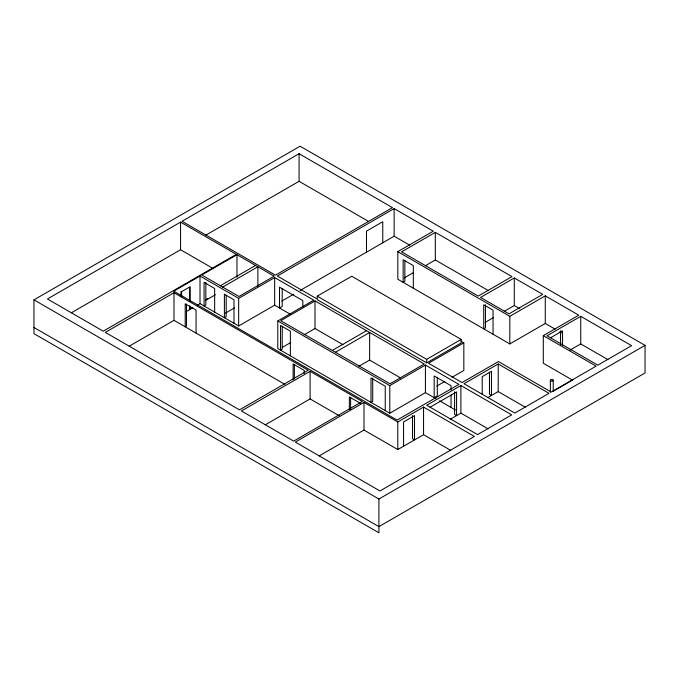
<?xml version="1.0" encoding="UTF-8"?>
<svg xmlns="http://www.w3.org/2000/svg" width="679" height="679" viewBox="0 0 679 679"><rect width="100%" height="100%" fill="white"/><g stroke="black" fill="none" stroke-linecap="round" stroke-linejoin="round"><path stroke-width="1.02" d="M33.95 299.863L378.907 499.023L378.907 532.794L33.95 333.635L33.95 299.863L300.093 146.206L645.05 345.365L645.05 372.975L378.907 526.624L33.95 327.465M180.555 222.135L47.445 298.981L103.225 331.191L236.343 254.336L180.555 222.135L180.555 249.736L71.312 312.807M299.074 153.709L182.048 221.269L275.436 275.182L392.462 207.621L299.074 153.709L299.074 181.31L205.822 235.155M277.796 320.955L313.791 300.177L274.656 277.584L238.66 298.361L200.008 276.039L173.782 291.181L397.054 420.089L458.911 384.373L425.427 365.047L389.797 385.613L277.796 320.955L277.796 348.565L389.797 413.222L425.427 392.649L435.969 398.743M236.971 254.701L201.79 275.012L238.974 296.485L274.155 276.166L236.971 254.701L236.971 277.193M173.985 292.734L105.304 332.387L239.509 409.87L308.19 370.216L173.985 292.734L173.985 320.344L284.883 384.365M220.378 285.749L255.559 265.438M222.704 287.09L257.884 266.779L257.884 286.207M206.06 299.422L207.901 298.37M186.75 311.305L192.861 307.774M197.326 305.194L200.008 303.649L238.66 325.971L274.656 305.185L290.281 314.207M205.398 300.534L215.319 294.805M129.112 346.248L173.985 320.344M555.227 329.205L545.279 323.459L509.819 343.922L397.826 279.264L397.826 251.654L433.278 231.191L394.143 208.597L277.338 276.03L316.473 298.624M225.411 313.129L234.433 307.927M281.887 301.009L293.718 294.185M300.084 290.51L394.143 236.199L409.615 245.136M317.237 296.154L351.739 276.234L461.185 339.424L461.185 342.946L426.684 362.866L317.237 299.677L317.237 296.154L426.684 359.344L461.185 339.424M315.005 300.924L280.75 320.7L390.026 383.788L424.282 364.012L315.005 300.924L315.005 328.534L343.039 344.72M435.324 232.371L401.578 251.85L478.22 296.095L511.958 276.616L435.324 232.371L435.324 259.972L488.243 290.527M282.557 347.266L290.663 342.581M304.184 334.772L315.005 328.534M404.319 277.872L413.435 272.61M425.292 265.769L435.324 259.972M332.303 350.457L366.55 330.681M335.392 352.248L369.639 332.472L369.639 360.074L400.602 377.948M310.099 371.32L241.418 410.973L293.651 441.129L362.323 401.476L310.099 371.32L310.099 398.921L265.226 424.833M358.826 366.321L369.639 360.074M514.292 277.957L480.545 297.444L508.995 313.859L542.733 294.38L514.292 277.957L514.292 305.567L504.259 311.355M485.112 322.415L493.319 317.679M452.07 377.269L463.833 370.479L463.833 342.87L428.542 363.248L462.017 382.574L498.42 361.559L551.238 392.055L596.12 366.142L543.302 335.647L543.302 363.257L572.439 380.079M397.826 251.654L509.819 316.321L545.279 295.849L578.754 315.183L543.302 335.647M363.995 402.443L295.314 442.088L379.943 490.951L474.383 436.427L423.552 407.086L397.792 421.956L363.995 402.443L363.995 430.045L319.13 455.949M436.682 386.156L444.83 381.445M460.897 385.519L426.726 405.253L477.558 434.594L511.72 414.869L460.897 385.519L460.897 413.129L488.125 428.848M498.208 363.978L464.012 383.728L514.835 413.07L549.031 393.328L498.208 363.978L498.208 391.588L525.436 407.307M580.749 316.329L547.002 335.808L597.834 365.149L631.572 345.67L580.749 316.329L580.749 343.93L607.977 359.658M429.968 407.298L456.585 391.927L456.585 415.616L454.599 414.47L454.599 391.808M550.669 337.709L562.535 330.851L562.535 345.212M363.995 430.045L397.792 449.557L423.552 434.687L450.78 450.406M450.16 419.325L460.897 413.129M488.091 397.427L498.208 391.588M569.817 350.245L580.749 343.93M552.961 391.376L572.881 379.875M378.907 499.023L645.05 345.365M299.074 181.31L368.655 221.481M514.292 305.567L519.8 308.741M559.759 331.81L561.567 332.863M461.075 341.282L463.833 342.87M180.555 249.736L213.478 268.748M439.525 400.788L455.422 409.972M360.617 403.419L349.354 396.926L349.354 409.259M310.099 398.921L339.313 415.794M560.548 330.732L560.548 345.093M553.232 380.257L553.232 391.18M550.355 380.325L550.355 392.241M545.279 295.849L545.279 323.459M509.819 316.321L509.819 343.922M493.056 334.246L493.056 310.167L483.728 304.778L483.728 328.865L485.443 327.872L485.443 304.837M489.466 372.262L489.466 394.338L491.452 395.484L491.452 371.303L482.217 376.641L482.217 394.516M451.068 389.865L451.068 385.723L434.195 375.979L434.195 397.716L437.31 395.916L437.31 377.286M451.068 395.034L451.068 407.451M426.684 359.344L426.684 362.866M425.427 365.047L425.427 392.649M423.552 407.086L423.552 434.687M413.333 288.219L413.333 265.608L403.156 259.734L403.156 282.345L404.871 281.352L404.871 260.795M412.518 415.54L412.518 438.761L414.504 439.916L414.504 415.633L403.564 421.948L403.564 446.23M397.792 421.956L397.792 449.557M394.143 208.597L394.143 236.199M389.797 385.613L389.797 413.222M385.248 410.6L385.248 386.224L371.006 377.999L371.006 402.375L372.703 401.391L372.703 378.076M382.769 242.768L382.769 221.719L366.49 231.115L366.49 252.164M350.602 397.232L350.602 409.564M304.226 373.526L304.226 370.378L293.124 363.969L293.124 379.688M302.834 306.857L302.834 300.602L279.519 287.141L279.519 307.994L282.201 306.441L282.201 288.719M294.363 364.3L294.363 378.975M290.366 355.813L290.366 331.148L280.529 325.47L280.529 350.135L282.226 349.159L282.226 326.548M274.656 277.584L274.656 305.185M238.66 298.361L238.66 325.971M233.983 323.263L233.983 299.77L224.401 294.236L224.401 317.73L226.183 316.703L226.183 295.255M214.657 312.111L214.657 288.516L204.065 282.396L204.065 305.991L205.839 304.964L205.839 282.396M200.008 276.039L200.008 303.649M196.061 333.092L196.061 310.082L185.214 303.819L185.214 326.82L186.453 326.107L186.453 304.15M190.179 301.103L190.179 286.708L181.616 291.656L181.616 296.791M190.179 306.237L190.179 309.327L189.551 308.962L189.551 305.873M189.551 287.378L189.551 300.738M180.987 291.291L180.987 296.426M550.813 380.902A1.443 0.832 0 0 0 553.198 380.478A1.443 0.832 0 0 0 551.373 379.493A1.443 0.832 0 0 0 550.813 380.902"/></g></svg>
